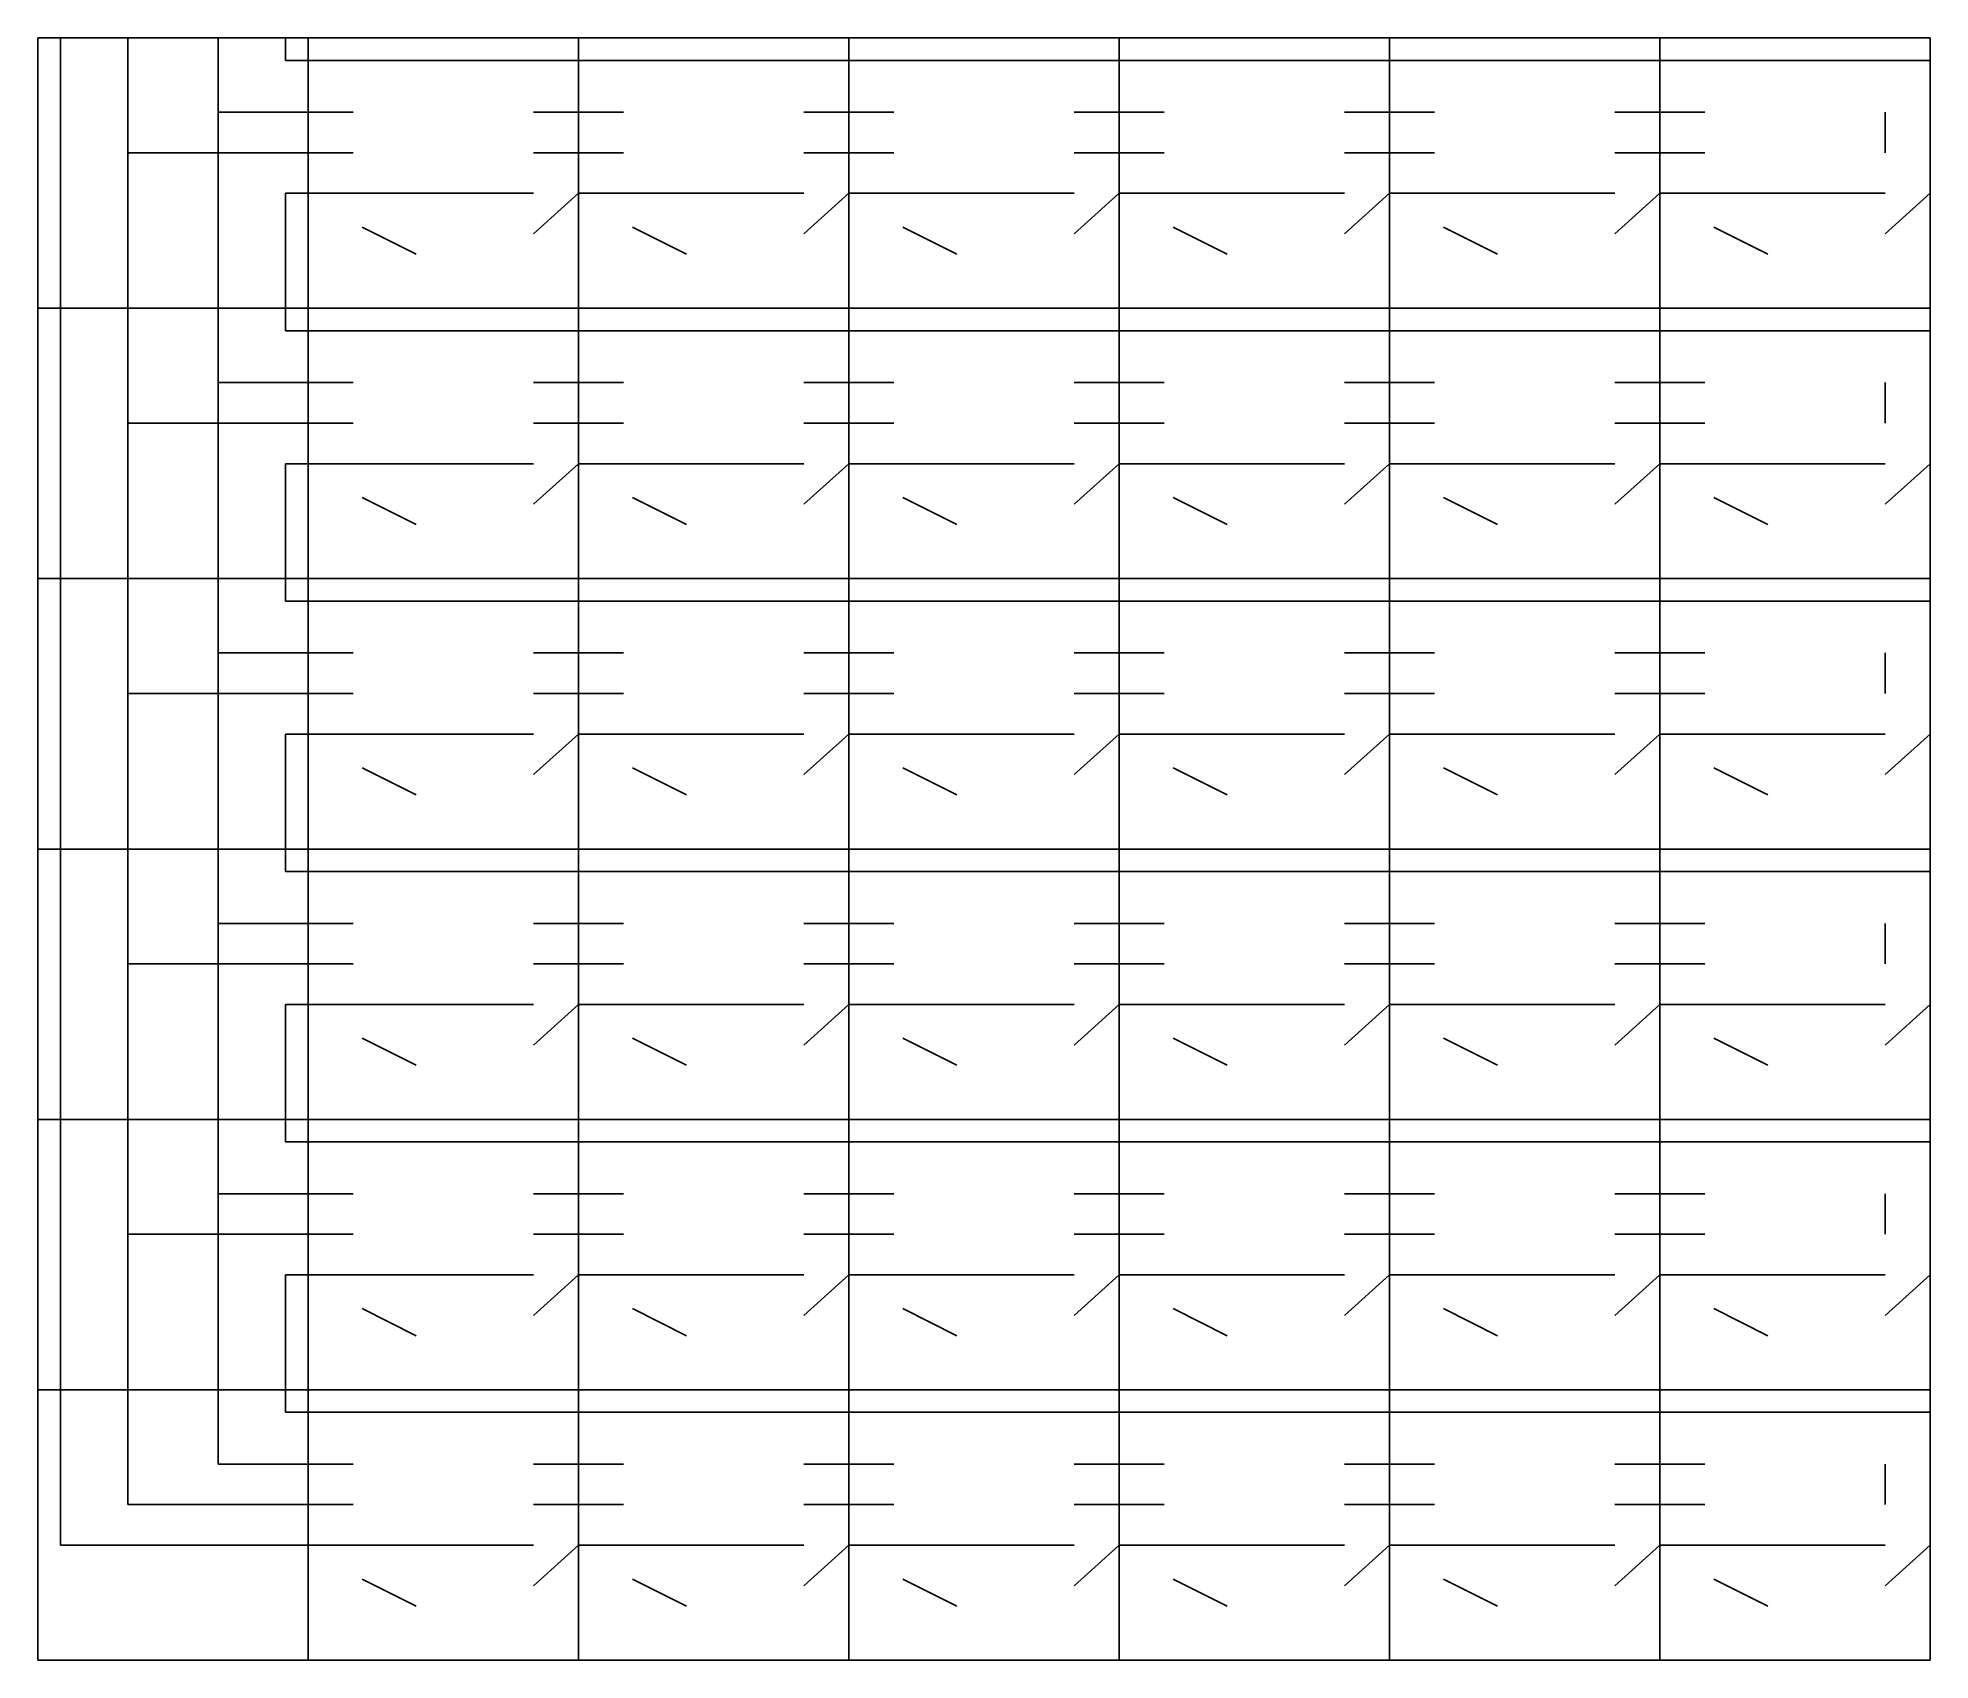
# Model space of a CAD drawing. Extents: x 0 to 175, y 0 to 150.
import ezdxf

# ---------------------------------------------------------------- set-up
doc = ezdxf.new("R2010")
doc.units = 0
doc.layers.get('0').update_dxf_attribs({"linetype": 'CONTINUOUS'})

msp = doc.modelspace()

# ---------------------------------------------------------------- linework, layer by layer
at = {"color": 7}
for p, q in [((0, 150.001), (25.001, 150.001)), ((0, 125), (0, 150.001)), ((24.9992, 150.001), (50, 150.001)), ((24.9992, 125), (24.9992, 150.001)), ((25.001, 150.001), (25.001, 125)), ((50, 150.001), (50, 125)), ((50.0006, 150.001), (74.9997, 150.001)), ((50.0006, 125), (50.0006, 150.001)), ((74.9997, 150.001), (74.9997, 125)), ((74.9997, 150.001), (100.001, 150.001)), ((74.9997, 125), (74.9997, 150.001)), ((100.001, 150.001), (100.001, 125)), ((100.001, 150.001), (125, 150.001)), ((100.001, 125), (100.001, 150.001)), ((125, 150.001), (125, 125)), ((125, 150.001), (150.001, 150.001)), ((125, 125), (125, 150.001)), ((150, 150.001), (175, 150.001)), ((150, 125), (150, 150.001)), ((150.001, 150.001), (150.001, 125)), ((175, 150.001), (175, 125)), ((25.001, 125), (0, 125)), ((0, 125), (25.001, 125)), ((0, 100.001), (0, 125)), ((50, 125), (24.9992, 125)), ((24.9992, 125), (50, 125)), ((24.9992, 100.001), (24.9992, 125)), ((25.001, 125), (25.001, 100.001)), ((50, 125), (50, 100.001)), ((74.9997, 125), (50.0006, 125)), ((50.0006, 125), (74.9997, 125)), ((50.0006, 100.001), (50.0006, 125)), ((100.001, 125), (74.9997, 125)), ((74.9997, 125), (74.9997, 100.001)), ((74.9997, 125), (100.001, 125)), ((74.9997, 100.001), (74.9997, 125)), ((125, 125), (100.001, 125)), ((100.001, 125), (100.001, 100.001)), ((100.001, 125), (125, 125)), ((100.001, 100.001), (100.001, 125)), ((150.001, 125), (125, 125)), ((125, 125), (125, 100.001)), ((125, 125), (150.001, 125)), ((125, 100.001), (125, 125)), ((175, 125), (150, 125)), ((150, 125), (175, 125)), ((150, 100.001), (150, 125)), ((150.001, 125), (150.001, 100.001)), ((175, 125), (175, 100.001)), ((25.001, 100.001), (0, 100.001)), ((0, 100.001), (25.001, 100.001)), ((0, 74.9997), (0, 100.001)), ((50, 100.001), (24.9992, 100.001)), ((24.9992, 100.001), (50, 100.001)), ((24.9992, 74.9997), (24.9992, 100.001)), ((25.001, 100.001), (25.001, 74.9997)), ((50, 100.001), (50, 74.9997)), ((74.9997, 100.001), (50.0006, 100.001)), ((50.0006, 100.001), (74.9997, 100.001)), ((50.0006, 74.9997), (50.0006, 100.001)), ((100.001, 100.001), (74.9997, 100.001)), ((74.9997, 100.001), (74.9997, 74.9997)), ((74.9997, 100.001), (100.001, 100.001)), ((74.9997, 74.9997), (74.9997, 100.001)), ((125, 100.001), (100.001, 100.001)), ((100.001, 100.001), (100.001, 74.9997)), ((100.001, 100.001), (125, 100.001)), ((100.001, 74.9997), (100.001, 100.001)), ((150.001, 100.001), (125, 100.001)), ((125, 100.001), (125, 74.9997)), ((125, 100.001), (150.001, 100.001)), ((125, 74.9997), (125, 100.001)), ((175, 100.001), (150, 100.001)), ((150, 100.001), (175, 100.001)), ((150, 74.9997), (150, 100.001)), ((150.001, 100.001), (150.001, 74.9997)), ((175, 100.001), (175, 74.9997)), ((25.001, 74.9997), (0, 74.9997)), ((0, 74.9997), (25.001, 74.9997)), ((0, 50.0006), (0, 74.9997)), ((50, 74.9997), (24.9992, 74.9997)), ((24.9992, 74.9997), (50, 74.9997)), ((24.9992, 50.0006), (24.9992, 74.9997)), ((25.001, 74.9997), (25.001, 50.0006)), ((50, 74.9997), (50, 50.0006)), ((74.9997, 74.9997), (50.0006, 74.9997)), ((50.0006, 74.9997), (74.9997, 74.9997)), ((50.0006, 50.0006), (50.0006, 74.9997)), ((100.001, 74.9997), (74.9997, 74.9997)), ((74.9997, 74.9997), (74.9997, 50.0006)), ((74.9997, 74.9997), (100.001, 74.9997)), ((74.9997, 50.0006), (74.9997, 74.9997)), ((125, 74.9997), (100.001, 74.9997)), ((100.001, 74.9997), (100.001, 50.0006)), ((100.001, 74.9997), (125, 74.9997)), ((100.001, 50.0006), (100.001, 74.9997)), ((150.001, 74.9997), (125, 74.9997)), ((125, 74.9997), (125, 50.0006)), ((125, 74.9997), (150.001, 74.9997)), ((125, 50.0006), (125, 74.9997)), ((175, 74.9997), (150, 74.9997)), ((150, 74.9997), (175, 74.9997)), ((150, 50.0006), (150, 74.9997)), ((150.001, 74.9997), (150.001, 50.0006)), ((175, 74.9997), (175, 50.0006)), ((25.001, 50.0006), (0, 50.0006)), ((0, 50.0006), (25.001, 50.0006)), ((0, 24.9996), (0, 50.0006)), ((50, 50.0006), (24.9992, 50.0006)), ((24.9992, 50.0006), (50, 50.0006)), ((24.9992, 24.9996), (24.9992, 50.0006)), ((25.001, 50.0006), (25.001, 24.9996)), ((50, 50.0006), (50, 24.9996)), ((74.9997, 50.0006), (50.0006, 50.0006)), ((50.0006, 50.0006), (74.9997, 50.0006)), ((50.0006, 24.9996), (50.0006, 50.0006)), ((100.001, 50.0006), (74.9997, 50.0006)), ((74.9997, 50.0006), (74.9997, 24.9996)), ((74.9997, 50.0006), (100.001, 50.0006)), ((74.9997, 24.9996), (74.9997, 50.0006)), ((125, 50.0006), (100.001, 50.0006)), ((100.001, 50.0006), (100.001, 24.9996)), ((100.001, 50.0006), (125, 50.0006)), ((100.001, 24.9996), (100.001, 50.0006)), ((150.001, 50.0006), (125, 50.0006)), ((125, 50.0006), (125, 24.9996)), ((125, 50.0006), (150.001, 50.0006)), ((125, 24.9996), (125, 50.0006)), ((175, 50.0006), (150, 50.0006)), ((150, 50.0006), (175, 50.0006)), ((150, 24.9996), (150, 50.0006)), ((150.001, 50.0006), (150.001, 24.9996)), ((175, 50.0006), (175, 24.9996)), ((0, 25.001), (25.001, 25.001)), ((0, 0), (0, 25.001)), ((25.001, 24.9996), (0, 24.9996)), ((24.9992, 25.001), (50, 25.001)), ((24.9992, 0), (24.9992, 25.001)), ((50, 24.9996), (24.9992, 24.9996)), ((25.001, 25.001), (25.001, 0)), ((50, 25.001), (50, 0)), ((50.0006, 25.001), (74.9997, 25.001)), ((50.0006, 0), (50.0006, 25.001)), ((74.9997, 24.9996), (50.0006, 24.9996)), ((74.9997, 25.001), (74.9997, 0)), ((74.9997, 25.001), (100.001, 25.001)), ((74.9997, 0), (74.9997, 25.001)), ((100.001, 24.9996), (74.9997, 24.9996)), ((100.001, 25.001), (100.001, 0)), ((100.001, 25.001), (125, 25.001)), ((100.001, 0), (100.001, 25.001)), ((125, 24.9996), (100.001, 24.9996)), ((125, 25.001), (125, 0)), ((125, 25.001), (150.001, 25.001)), ((125, 0), (125, 25.001)), ((150.001, 24.9996), (125, 24.9996)), ((150, 25.001), (175, 25.001)), ((150, 0), (150, 25.001)), ((175, 24.9996), (150, 24.9996)), ((150.001, 25.001), (150.001, 0)), ((175, 25.001), (175, 0)), ((25.001, 0), (0, 0)), ((50, 0), (24.9992, 0)), ((74.9997, 0), (50.0006, 0)), ((100.001, 0), (74.9997, 0)), ((125, 0), (100.001, 0)), ((150.001, 0), (125, 0)), ((175, 0), (150, 0))]:
    msp.add_line(p, q, dxfattribs=at)
at = {"color": 0}
for p, q in [((2.0845, 150.001), (2.0845, 125)), ((8.3335, 150.001), (8.3335, 139.376)), ((16.6657, 150.001), (16.6657, 143.125)), ((22.9169, 147.917), (22.9169, 150.001)), ((25.001, 147.917), (22.9169, 147.917)), ((24.9992, 147.917), (50.0006, 147.917)), ((50.0006, 147.917), (74.9997, 147.917)), ((74.9997, 147.917), (100.001, 147.917)), ((100.001, 147.917), (125, 147.917)), ((125, 147.917), (150.001, 147.917)), ((150, 147.917), (175.001, 147.917)), ((175.001, 147.917), (175.001, 135.627)), ((16.6657, 143.125), (25.001, 143.125)), ((16.6657, 143.125), (16.6657, 125)), ((24.9992, 143.125), (29.1682, 143.125)), ((50.0006, 143.125), (45.8321, 143.125)), ((50.0006, 143.125), (54.169, 143.125)), ((74.9997, 143.125), (70.8311, 143.125)), ((74.9997, 143.125), (79.1682, 143.125)), ((100.001, 143.125), (95.8321, 143.125)), ((100.001, 143.125), (104.17, 143.125)), ((125, 143.125), (120.832, 143.125)), ((125, 143.125), (129.169, 143.125)), ((150.001, 143.125), (145.832, 143.125)), ((150, 143.125), (154.168, 143.125)), ((170.832, 143.125), (170.832, 139.376)), ((8.3335, 139.376), (25.001, 139.376)), ((8.3335, 139.376), (8.3335, 125)), ((24.9992, 139.376), (29.1682, 139.376)), ((50.0006, 139.376), (45.8321, 139.376)), ((50.0006, 139.376), (54.169, 139.376)), ((74.9997, 139.376), (70.8311, 139.376)), ((74.9997, 139.376), (79.1682, 139.376)), ((100.001, 139.376), (95.8321, 139.376)), ((100.001, 139.376), (104.17, 139.376)), ((125, 139.376), (120.832, 139.376)), ((125, 139.376), (129.169, 139.376)), ((150.001, 139.376), (145.832, 139.376)), ((150, 139.376), (154.168, 139.376)), ((25.001, 135.627), (22.9169, 135.627)), ((22.9169, 135.627), (22.9169, 125)), ((24.9992, 135.627), (45.8321, 135.627)), ((50.0006, 135.627), (45.8321, 131.875)), ((50.0006, 135.627), (70.8311, 135.627)), ((74.9997, 135.627), (70.8311, 131.875)), ((74.9997, 135.627), (95.8321, 135.627)), ((100.001, 135.627), (95.8321, 131.875)), ((100.001, 135.627), (120.832, 135.627)), ((125, 135.627), (120.832, 131.875)), ((125, 135.627), (145.832, 135.627)), ((150.001, 135.627), (145.832, 131.875)), ((150, 135.627), (170.832, 135.627)), ((175.001, 135.627), (170.832, 131.875)), ((29.9997, 132.5), (35.0004, 130.001)), ((54.9994, 132.5), (59.9996, 130.001)), ((80.0003, 132.5), (85.001, 130.001)), ((104.999, 132.5), (110, 130.001)), ((129.999, 132.5), (135.002, 130.001)), ((155, 132.5), (160, 130.001)), ((2.0845, 125), (2.0845, 100.001)), ((8.3335, 125), (8.3335, 114.375)), ((16.6657, 125), (16.6657, 118.125)), ((22.9169, 122.917), (22.9169, 125)), ((25.001, 122.917), (22.9169, 122.917)), ((24.9992, 122.917), (50.0006, 122.917)), ((50.0006, 122.917), (74.9997, 122.917)), ((74.9997, 122.917), (100.001, 122.917)), ((100.001, 122.917), (125, 122.917)), ((125, 122.917), (150.001, 122.917)), ((150, 122.917), (175.001, 122.917)), ((175.001, 122.917), (175.001, 110.625)), ((16.6657, 118.125), (25.001, 118.125)), ((16.6657, 118.125), (16.6657, 100.001)), ((24.9992, 118.125), (29.1682, 118.125)), ((50.0006, 118.125), (45.8321, 118.125)), ((50.0006, 118.125), (54.169, 118.125)), ((74.9997, 118.125), (70.8311, 118.125)), ((74.9997, 118.125), (79.1682, 118.125)), ((100.001, 118.125), (95.8321, 118.125)), ((100.001, 118.125), (104.17, 118.125)), ((125, 118.125), (120.832, 118.125)), ((125, 118.125), (129.169, 118.125)), ((150.001, 118.125), (145.832, 118.125)), ((150, 118.125), (154.168, 118.125)), ((170.832, 118.125), (170.832, 114.375)), ((8.3335, 114.375), (25.001, 114.375)), ((8.3335, 114.375), (8.3335, 100.001)), ((24.9992, 114.375), (29.1682, 114.375)), ((50.0006, 114.375), (45.8321, 114.375)), ((50.0006, 114.375), (54.169, 114.375)), ((74.9997, 114.375), (70.8311, 114.375)), ((74.9997, 114.375), (79.1682, 114.375)), ((100.001, 114.375), (95.8321, 114.375)), ((100.001, 114.375), (104.17, 114.375)), ((125, 114.375), (120.832, 114.375)), ((125, 114.375), (129.169, 114.375)), ((150.001, 114.375), (145.832, 114.375)), ((150, 114.375), (154.168, 114.375)), ((25.001, 110.625), (22.9169, 110.625)), ((22.9169, 110.625), (22.9169, 100.001)), ((24.9992, 110.625), (45.8321, 110.625)), ((50.0006, 110.625), (45.8321, 106.876)), ((50.0006, 110.625), (70.8311, 110.625)), ((74.9997, 110.625), (70.8311, 106.876)), ((74.9997, 110.625), (95.8321, 110.625)), ((100.001, 110.625), (95.8321, 106.876)), ((100.001, 110.625), (120.832, 110.625)), ((125, 110.625), (120.832, 106.876)), ((125, 110.625), (145.832, 110.625)), ((150.001, 110.625), (145.832, 106.876)), ((150, 110.625), (170.832, 110.625)), ((175.001, 110.625), (170.832, 106.876)), ((29.9997, 107.501), (35.0004, 105.002)), ((54.9994, 107.501), (59.9996, 105.002)), ((80.0003, 107.501), (85.001, 105.002)), ((104.999, 107.501), (110, 105.002)), ((129.999, 107.501), (135.002, 105.002)), ((155, 107.501), (160, 105.002)), ((2.0845, 100.001), (2.0845, 74.9994)), ((8.3335, 100.001), (8.3335, 89.376)), ((16.6657, 100.001), (16.6657, 93.1261)), ((22.9169, 97.9164), (22.9169, 100.001)), ((25.001, 97.9164), (22.9169, 97.9164)), ((24.9992, 97.9164), (50.0006, 97.9164)), ((50.0006, 97.9164), (74.9997, 97.9164)), ((74.9997, 97.9164), (100.001, 97.9164)), ((100.001, 97.9164), (125, 97.9164)), ((125, 97.9164), (150.001, 97.9164)), ((150, 97.9164), (175.001, 97.9164)), ((175.001, 97.9164), (175.001, 85.626)), ((16.6657, 93.1261), (25.001, 93.1261)), ((16.6657, 93.1261), (16.6657, 74.9994)), ((24.9992, 93.1261), (29.1682, 93.1261)), ((50.0006, 93.1261), (45.8321, 93.1261)), ((50.0006, 93.1261), (54.169, 93.1261)), ((74.9997, 93.1261), (70.8311, 93.1261)), ((74.9997, 93.1261), (79.1682, 93.1261)), ((100.001, 93.1261), (95.8321, 93.1261)), ((100.001, 93.1261), (104.17, 93.1261)), ((125, 93.1261), (120.832, 93.1261)), ((125, 93.1261), (129.169, 93.1261)), ((150.001, 93.1261), (145.832, 93.1261)), ((150, 93.1261), (154.168, 93.1261)), ((170.832, 93.1261), (170.832, 89.376)), ((8.3335, 89.376), (25.001, 89.376)), ((8.3335, 89.376), (8.3335, 74.9994)), ((24.9992, 89.376), (29.1682, 89.376)), ((50.0006, 89.376), (45.8321, 89.376)), ((50.0006, 89.376), (54.169, 89.376)), ((74.9997, 89.376), (70.8311, 89.376)), ((74.9997, 89.376), (79.1682, 89.376)), ((100.001, 89.376), (95.8321, 89.376)), ((100.001, 89.376), (104.17, 89.376)), ((125, 89.376), (120.832, 89.376)), ((125, 89.376), (129.169, 89.376)), ((150.001, 89.376), (145.832, 89.376)), ((150, 89.376), (154.168, 89.376)), ((25.001, 85.626), (22.9169, 85.626)), ((22.9169, 85.626), (22.9169, 74.9994)), ((24.9992, 85.626), (45.8321, 85.626)), ((50.0006, 85.626), (45.8321, 81.8743)), ((50.0006, 85.626), (70.8311, 85.626)), ((74.9997, 85.626), (70.8311, 81.8743)), ((74.9997, 85.626), (95.8321, 85.626)), ((100.001, 85.626), (95.8321, 81.8743)), ((100.001, 85.626), (120.832, 85.626)), ((125, 85.626), (120.832, 81.8743)), ((125, 85.626), (145.832, 85.626)), ((150.001, 85.626), (145.832, 81.8743)), ((150, 85.626), (170.832, 85.626)), ((175.001, 85.626), (170.832, 81.8743)), ((29.9997, 82.5012), (35.0004, 80.0001)), ((54.9994, 82.5012), (59.9996, 80.0001)), ((80.0003, 82.5012), (85.001, 80.0001)), ((104.999, 82.5012), (110, 80.0001)), ((129.999, 82.5012), (135.002, 80.0001)), ((155, 82.5012), (160, 80.0001)), ((2.0845, 74.9994), (2.0845, 50.0003)), ((8.3335, 74.9994), (8.3335, 64.3751)), ((16.6657, 74.9994), (16.6657, 68.1251)), ((22.9169, 72.9172), (22.9169, 74.9994)), ((25.001, 72.9172), (22.9169, 72.9172)), ((24.9992, 72.9172), (50.0006, 72.9172)), ((50.0006, 72.9172), (74.9997, 72.9172)), ((74.9997, 72.9172), (100.001, 72.9172)), ((100.001, 72.9172), (125, 72.9172)), ((125, 72.9172), (150.001, 72.9172)), ((150, 72.9172), (175.001, 72.9172)), ((175.001, 72.9172), (175.001, 60.6269)), ((16.6657, 68.1251), (25.001, 68.1251)), ((16.6657, 68.1251), (16.6657, 50.0003)), ((24.9992, 68.1251), (29.1682, 68.1251)), ((50.0006, 68.1251), (45.8321, 68.1251)), ((50.0006, 68.1251), (54.169, 68.1251)), ((74.9997, 68.1251), (70.8311, 68.1251)), ((74.9997, 68.1251), (79.1682, 68.1251)), ((100.001, 68.1251), (95.8321, 68.1251)), ((100.001, 68.1251), (104.17, 68.1251)), ((125, 68.1251), (120.832, 68.1251)), ((125, 68.1251), (129.169, 68.1251)), ((150.001, 68.1251), (145.832, 68.1251)), ((150, 68.1251), (154.168, 68.1251)), ((170.832, 68.1251), (170.832, 64.3751)), ((8.3335, 64.3751), (25.001, 64.3751)), ((8.3335, 64.3751), (8.3335, 50.0003)), ((24.9992, 64.3751), (29.1682, 64.3751)), ((50.0006, 64.3751), (45.8321, 64.3751)), ((50.0006, 64.3751), (54.169, 64.3751)), ((74.9997, 64.3751), (70.8311, 64.3751)), ((74.9997, 64.3751), (79.1682, 64.3751)), ((100.001, 64.3751), (95.8321, 64.3751)), ((100.001, 64.3751), (104.17, 64.3751)), ((125, 64.3751), (120.832, 64.3751)), ((125, 64.3751), (129.169, 64.3751)), ((150.001, 64.3751), (145.832, 64.3751)), ((150, 64.3751), (154.168, 64.3751)), ((25.001, 60.6269), (22.9169, 60.6269)), ((22.9169, 60.6269), (22.9169, 50.0003)), ((24.9992, 60.6269), (45.8321, 60.6269)), ((50.0006, 60.6269), (45.8321, 56.875)), ((50.0006, 60.6269), (70.8311, 60.6269)), ((74.9997, 60.6269), (70.8311, 56.875)), ((74.9997, 60.6269), (95.8321, 60.6269)), ((100.001, 60.6269), (95.8321, 56.875)), ((100.001, 60.6269), (120.832, 60.6269)), ((125, 60.6269), (120.832, 56.875)), ((125, 60.6269), (145.832, 60.6269)), ((150.001, 60.6269), (145.832, 56.875)), ((150, 60.6269), (170.832, 60.6269)), ((175.001, 60.6269), (170.832, 56.875)), ((29.9997, 57.5004), (35.0004, 55.001)), ((54.9994, 57.5004), (59.9996, 55.001)), ((80.0003, 57.5004), (85.001, 55.001)), ((104.999, 57.5004), (110, 55.001)), ((129.999, 57.5004), (135.002, 55.001)), ((155, 57.5004), (160, 55.001)), ((2.0845, 50.0003), (2.0845, 24.9994)), ((8.3335, 50.0003), (8.3335, 39.3756)), ((16.6657, 50.0003), (16.6657, 43.1256)), ((22.9169, 47.9158), (22.9169, 50.0003)), ((25.001, 47.9158), (22.9169, 47.9158)), ((24.9992, 47.9158), (50.0006, 47.9158)), ((50.0006, 47.9158), (74.9997, 47.9158)), ((74.9997, 47.9158), (100.001, 47.9158)), ((100.001, 47.9158), (125, 47.9158)), ((125, 47.9158), (150.001, 47.9158)), ((150, 47.9158), (175.001, 47.9158)), ((175.001, 47.9158), (175.001, 35.6256)), ((16.6657, 43.1256), (25.001, 43.1256)), ((16.6657, 43.1256), (16.6657, 24.9994)), ((24.9992, 43.1256), (29.1682, 43.1256)), ((50.0006, 43.1256), (45.8321, 43.1256)), ((50.0006, 43.1256), (54.169, 43.1256)), ((74.9997, 43.1256), (70.8311, 43.1256)), ((74.9997, 43.1256), (79.1682, 43.1256)), ((100.001, 43.1256), (95.8321, 43.1256)), ((100.001, 43.1256), (104.17, 43.1256)), ((125, 43.1256), (120.832, 43.1256)), ((125, 43.1256), (129.169, 43.1256)), ((150.001, 43.1256), (145.832, 43.1256)), ((150, 43.1256), (154.168, 43.1256)), ((170.832, 43.1256), (170.832, 39.3756)), ((8.3335, 39.3756), (25.001, 39.3756)), ((8.3335, 39.3756), (8.3335, 24.9994)), ((24.9992, 39.3756), (29.1682, 39.3756)), ((50.0006, 39.3756), (45.8321, 39.3756)), ((50.0006, 39.3756), (54.169, 39.3756)), ((74.9997, 39.3756), (70.8311, 39.3756)), ((74.9997, 39.3756), (79.1682, 39.3756)), ((100.001, 39.3756), (95.8321, 39.3756)), ((100.001, 39.3756), (104.17, 39.3756)), ((125, 39.3756), (120.832, 39.3756)), ((125, 39.3756), (129.169, 39.3756)), ((150.001, 39.3756), (145.832, 39.3756)), ((150, 39.3756), (154.168, 39.3756)), ((25.001, 35.6256), (22.9169, 35.6256)), ((22.9169, 35.6256), (22.9169, 24.9994)), ((24.9992, 35.6256), (45.8321, 35.6256)), ((50.0006, 35.6256), (45.8321, 31.8756)), ((50.0006, 35.6256), (70.8311, 35.6256)), ((74.9997, 35.6256), (70.8311, 31.8756)), ((74.9997, 35.6256), (95.8321, 35.6256)), ((100.001, 35.6256), (95.8321, 31.8756)), ((100.001, 35.6256), (120.832, 35.6256)), ((125, 35.6256), (120.832, 31.8756)), ((125, 35.6256), (145.832, 35.6256)), ((150.001, 35.6256), (145.832, 31.8756)), ((150, 35.6256), (170.832, 35.6256)), ((175.001, 35.6256), (170.832, 31.8756)), ((29.9997, 32.5007), (35.0004, 30.0014)), ((54.9994, 32.5007), (59.9996, 30.0014)), ((80.0003, 32.5007), (85.001, 30.0014)), ((104.999, 32.5007), (110, 30.0014)), ((129.999, 32.5007), (135.002, 30.0014)), ((155, 32.5007), (160, 30.0014)), ((2.0845, 25.0011), (2.0845, 10.6264)), ((8.3335, 25.0011), (8.3335, 14.3764)), ((16.6657, 25.0011), (16.6657, 18.1246)), ((22.9169, 22.9167), (22.9169, 25.0011)), ((25.001, 22.9167), (22.9169, 22.9167)), ((24.9992, 22.9167), (50.0006, 22.9167)), ((50.0006, 22.9167), (74.9997, 22.9167)), ((74.9997, 22.9167), (100.001, 22.9167)), ((100.001, 22.9167), (125, 22.9167)), ((125, 22.9167), (150.001, 22.9167)), ((150, 22.9167), (175.001, 22.9167)), ((175.001, 22.9167), (175.001, 10.6264)), ((16.6657, 18.1246), (25.001, 18.1246)), ((24.9992, 18.1246), (29.1682, 18.1246)), ((50.0006, 18.1246), (45.8321, 18.1246)), ((50.0006, 18.1246), (54.169, 18.1246)), ((74.9997, 18.1246), (70.8311, 18.1246)), ((74.9997, 18.1246), (79.1682, 18.1246)), ((100.001, 18.1246), (95.8321, 18.1246)), ((100.001, 18.1246), (104.17, 18.1246)), ((125, 18.1246), (120.832, 18.1246)), ((125, 18.1246), (129.169, 18.1246)), ((150.001, 18.1246), (145.832, 18.1246)), ((150, 18.1246), (154.168, 18.1246)), ((170.832, 18.1246), (170.832, 14.3764)), ((8.3335, 14.3764), (25.001, 14.3764)), ((24.9992, 14.3764), (29.1682, 14.3764)), ((50.0006, 14.3764), (45.8321, 14.3764)), ((50.0006, 14.3764), (54.169, 14.3764)), ((74.9997, 14.3764), (70.8311, 14.3764)), ((74.9997, 14.3764), (79.1682, 14.3764)), ((100.001, 14.3764), (95.8321, 14.3764)), ((100.001, 14.3764), (104.17, 14.3764)), ((125, 14.3764), (120.832, 14.3764)), ((125, 14.3764), (129.169, 14.3764)), ((150.001, 14.3764), (145.832, 14.3764)), ((150, 14.3764), (154.168, 14.3764)), ((2.0845, 10.6264), (25.001, 10.6264)), ((24.9992, 10.6264), (45.8321, 10.6264)), ((50.0006, 10.6264), (45.8321, 6.8746)), ((50.0006, 10.6264), (70.8311, 10.6264)), ((74.9997, 10.6264), (70.8311, 6.8746)), ((74.9997, 10.6264), (95.8321, 10.6264)), ((100.001, 10.6264), (95.8321, 6.8746)), ((100.001, 10.6264), (120.832, 10.6264)), ((125, 10.6264), (120.832, 6.8746)), ((125, 10.6264), (145.832, 10.6264)), ((150.001, 10.6264), (145.832, 6.8746)), ((150, 10.6264), (170.832, 10.6264)), ((175.001, 10.6264), (170.832, 6.8746)), ((29.9997, 7.4998), (35.0004, 5.0004)), ((54.9994, 7.4998), (59.9996, 5.0004)), ((80.0003, 7.4998), (85.001, 5.0004)), ((104.999, 7.4998), (110, 5.0004)), ((129.999, 7.4998), (135.002, 5.0004)), ((155, 7.4998), (160, 5.0004))]:
    msp.add_line(p, q, dxfattribs=at)

doc.saveas('drawing.dxf')
